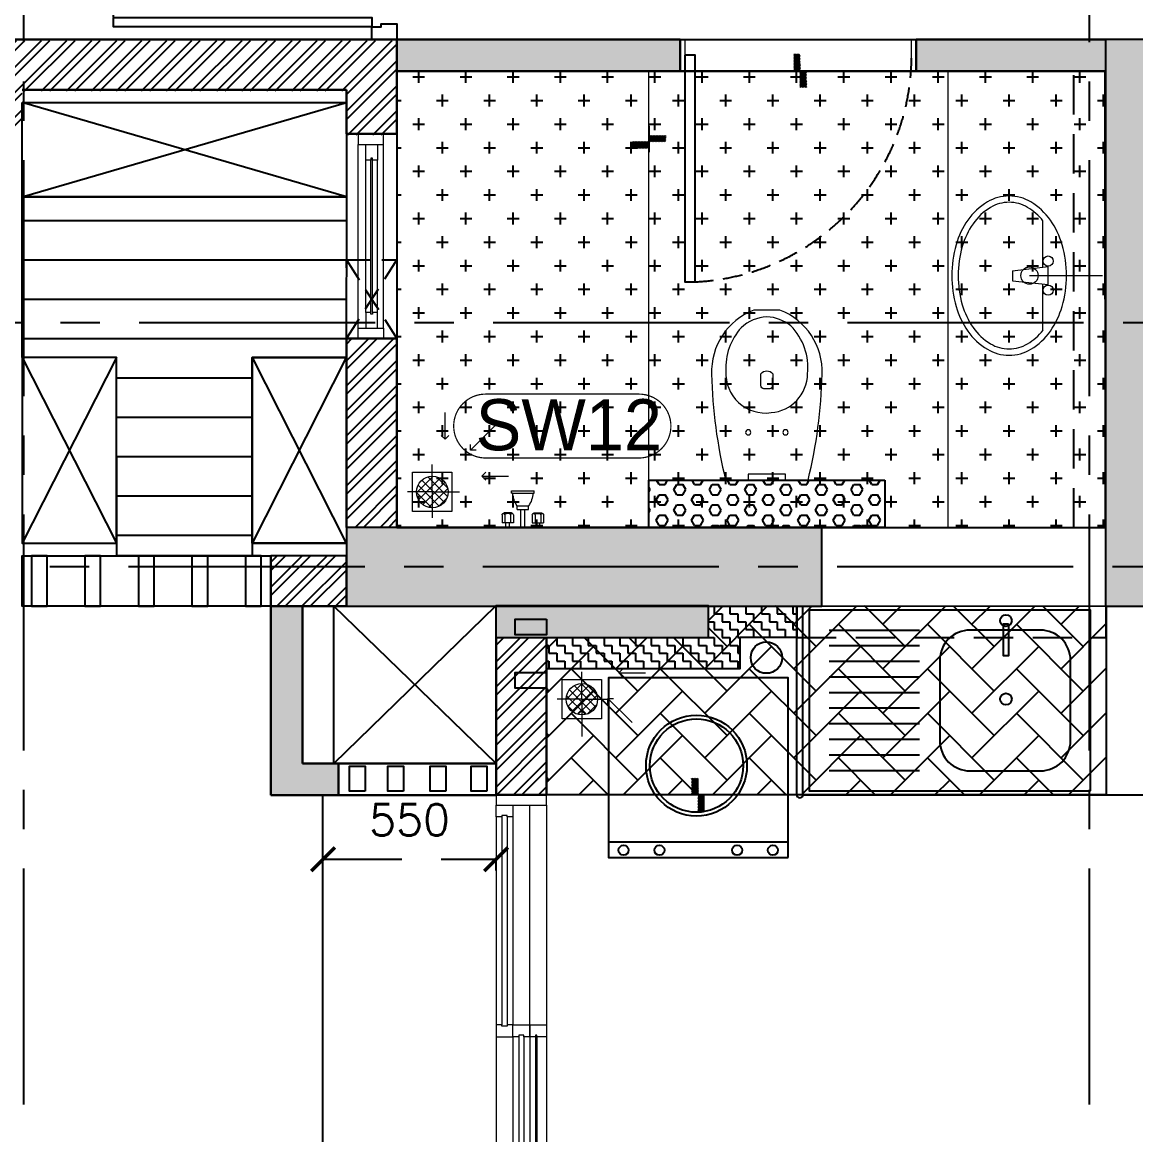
# Model space of a CAD drawing. Header units: millimetres. Extents: x 1181448 to 1317632, y -5734806 to -5633961.
# Drawn here: x 1199252 to 1202789, y -5709780 to -5706245 of the extents above; entities that cross this region are included whole.
import ezdxf

# ---------------------------------------------------------------- set-up
doc = ezdxf.new("R2010")
doc.units = ezdxf.units.MM
doc.header["$LTSCALE"] = 1000
doc.header["$MEASUREMENT"] = 0
for name, pattern in [('2BHK-A - BACK$0$AUDIT_D_120904163729-0', [0]), ('2BHK-A - BACK$1$( Hidden )', [0.375, 0.25, -0.125]), ('2BHK-A - BACK$1$HIDDEN', [0.375, 0.25, -0.125]), ('AUDIT_D_120904163729-0', [0]), ('T8 - TYPICAL FLOOR CORE$1$HIDDEN', [0.375, 0.25, -0.125]), ('T8_REFUGE COLUMNS$0$CENTER2', [1.125, 0.75, -0.125, 0.125, -0.125])]:
    doc.linetypes.add(name, pattern=pattern)
doc.layers.get('0').update_dxf_attribs({"linetype": 'AUDIT_D_120904163729-0'})
for name, color, linetype in [('2BHK-A - BACK$0$A-DOOR-FULL', 2, 'Continuous'), ('2BHK-A - BACK$0$A-HATCH -160', 251, '2BHK-A - BACK$0$AUDIT_D_120904163729-0'), ('2BHK-A - BACK$0$a-KIT FIX', 251, 'Continuous'), ('2BHK-A - BACK$0$A-SERVICES CUTOUT', 8, 'Continuous'), ('2BHK-A - BACK$0$a-tile drop', 3, 'Continuous'), ('2BHK-A - BACK$0$APT PLANS-typ$0$TILEDROP', 3, 'Continuous'), ('2BHK-A - BACK$1$$0$A-Elev Feature-Chajja', 13, 'Continuous'), ('2BHK-A - BACK$1$$0$CUT-OUT', 49, 'Continuous'), ('2BHK-A - BACK$1$A-DECK SUNK 125', 8, 'Continuous'), ('2BHK-A - BACK$1$A-TOI SUNK 50MM', 8, 'Continuous'), ('2BHK-A - BACK$1$CUT-OUT', 49, 'Continuous'), ('2BHK-A - BACK$1$LEDGE WALL', 5, 'Continuous'), ('A_dim', 1, 'Continuous'), ('T8 - TYPICAL FLOOR CORE$0$A-DIMENSIONS', 2, 'T8 - TYPICAL FLOOR CORE$1$HIDDEN'), ('T8 - TYPICAL FLOOR CORE$1$A-SLAB SUNK-AC LEDGES', 251, 'T8 - TYPICAL FLOOR CORE$1$HIDDEN'), ('T8(T9 IS SIMILAR) - REFUGE FLOOR$1$$1$$0$A-Elev Feature-Chajja', 13, 'Continuous'), ('T8(T9 IS SIMILAR) - REFUGE FLOOR$1$A_rail', 253, 'Continuous'), ('T8_REFUGE COLUMNS$0$A-CENTERLINE', 193, 'T8_REFUGE COLUMNS$0$CENTER2'), ('T8_REFUGE COLUMNS$0$A-SHEAR WALL THICKENING', 3, 'Continuous'), ('T8_REFUGE COLUMNS$1$A-RCC COLS', 3, 'Continuous')]:
    doc.layers.add(name, color=color, linetype=linetype)
for name, color, linetype, lineweight in [('2BHK-A - BACK$1$$0$a-TOI-fixtures', 251, 'Continuous', 0), ('2BHK-A - BACK$1$$0$A-WALL- 160', 6, 'Continuous', 30), ('2BHK-A - BACK$1$a-TOI-fixtures', 251, 'Continuous', 0), ('2BHK-A - BACK$1$A-WALL- 160', 6, 'Continuous', 30), ('2BHK-A - BACK$1$Ventilator', 5, 'Continuous', 0), ('2BHK-A - BACK$1$Window', 4, 'Continuous', 20), ('T8(T9 IS SIMILAR) - REFUGE FLOOR$0$D&W', 8, 'Continuous', 25), ('T8_REFUGE COLUMNS$0$A-COLUMN NO size reduce', 81, 'Continuous', 25)]:
    doc.layers.add(name, color=color, linetype=linetype, lineweight=lineweight)
doc.layers.add('T8_REFUGE COLUMNS$0$COL-HATCH', color=7, linetype='Continuous', lineweight=25, true_color=0xa3a3a3)
doc.styles.add('2BHK-A - BACK$1$Romans 1', font='romans.shx', dxfattribs={"height": 100})
doc.styles.add('T8 - TYPICAL FLOOR CORE$0$Romans 1', font='romans.shx', dxfattribs={"height": 100})
doc.styles.add('T8_REFUGE COLUMNS$0$STANDARD', font='GOTHIC.TTF')
doc.dimstyles.new('2BHK-A - BACK$1$ALPINE S', dxfattribs={"dimscale": 0, "dimtxt": 100, "dimasz": 75, "dimexe": 0, "dimexo": 0, "dimgap": 75, "dimtad": 1, "dimdec": 0, "dimzin": 0, "dimdsep": 46, "dimtxsty": '2BHK-A - BACK$1$Romans 1', "dimblk": '2BHK-A - BACK$1$_ArchTick', "dimcen": 0.09, "dimclrd": 256, "dimclre": 256, "dimclrt": 7, "dimadec": 0, "dimazin": 0, "dimtfac": 1, "dimtdec": 0, "dimtofl": 0, "dimtmove": 1, "dimatfit": 0, "dimldrblk": '2BHK-A - BACK$1$_Open90', "dimfxl": 1, "dimtolj": 1, "dimtzin": 0, "dimarcsym": 0})
doc.dimstyles.new('T8 - TYPICAL FLOOR CORE$0$ALPINE S', dxfattribs={"dimscale": 0, "dimtxt": 100, "dimasz": 75, "dimexe": 0, "dimexo": 0, "dimgap": 75, "dimtad": 1, "dimdec": 0, "dimzin": 0, "dimdsep": 46, "dimtxsty": 'T8 - TYPICAL FLOOR CORE$0$Romans 1', "dimblk": 'T8 - TYPICAL FLOOR CORE$0$_ArchTick', "dimcen": 0.09, "dimclrd": 256, "dimclre": 256, "dimclrt": 7, "dimadec": 0, "dimazin": 0, "dimtfac": 1, "dimtdec": 0, "dimtofl": 0, "dimtmove": 1, "dimatfit": 0, "dimldrblk": 'T8 - TYPICAL FLOOR CORE$0$_Open90', "dimfxl": 1, "dimtolj": 1, "dimtzin": 0, "dimarcsym": 0})
pattern_1 = [(45, (-789896.981, 5385770.066), (-14.142135624, 14.142135624), []), (135, (-789896.981, 5385770.066), (-14.142135624, -14.142135624), [])]

# ---------------------------------------------------------------- blocks, each defined once
blk = doc.blocks.new('T8 - TYPICAL FLOOR CORE$0$_ArchTick')
at = {"color": 0, "linetype": 'ByBlock', "const_width": 0.15}
blk.add_lwpolyline([(-0.5, -0.5), (0.5, 0.5)], dxfattribs=at)
blk = doc.blocks.new('*D196')
at = {"layer": 'T8 - TYPICAL FLOOR CORE$0$A-DIMENSIONS', "linetype": 'T8 - TYPICAL FLOOR CORE$1$HIDDEN', "lineweight": -2, "transparency": 16777216}
for p, q in [((1200207.4, -5708940.3), (1200207.4, -5708904.3)), ((1200757.1, -5708940.3), (1200757.1, -5708904.3))]:
    blk.add_line(p, q, dxfattribs=at)
at = {"layer": 'T8 - TYPICAL FLOOR CORE$0$A-DIMENSIONS', "lineweight": -2, "transparency": 16777216}
blk.add_line((1200207.4, -5708904.3), (1200757.1, -5708904.3), dxfattribs=at)
at = {"layer": 'T8 - TYPICAL FLOOR CORE$0$A-DIMENSIONS', "linetype": 'ByBlock', "lineweight": -2, "transparency": 16777216, "xscale": 75, "yscale": 75, "zscale": 75, "rotation": 180}
blk.add_blockref('T8 - TYPICAL FLOOR CORE$0$_ArchTick', (1200207.4, -5708904.3), dxfattribs=at)
at = {"layer": 'T8 - TYPICAL FLOOR CORE$0$A-DIMENSIONS', "linetype": 'ByBlock', "lineweight": -2, "transparency": 16777216, "xscale": 75, "yscale": 75, "zscale": 75}
blk.add_blockref('T8 - TYPICAL FLOOR CORE$0$_ArchTick', (1200757.1, -5708904.3), dxfattribs=at)
at = {"layer": 'T8 - TYPICAL FLOOR CORE$0$A-DIMENSIONS', "color": 7, "linetype": 'ByBlock', "transparency": 16777216, "insert": (1200482.3, -5708779.3), "char_height": 100, "attachment_point": 5, "style": 'T8 - TYPICAL FLOOR CORE$0$Romans 1'}
blk.add_mtext('\\A1;550', dxfattribs=at)
blk = doc.blocks.new('T8 - TYPICAL FLOOR CORE$0$_Open90')
at = {"color": 0, "linetype": 'ByBlock', "lineweight": -2}
for p, q in [((-0.5, 0.5), (0, 0)), ((0, 0), (-1, 0)), ((0, 0), (-0.5, -0.5))]:
    blk.add_line(p, q, dxfattribs=at)
blk = doc.blocks.new('T8_REFUGE COLUMNS$0$A$C277F3394')
at = {"layer": 'T8_REFUGE COLUMNS$0$A-SHEAR WALL THICKENING', "linetype": 'ByBlock', "true_color": 0xa3a3a3}
h = blk.add_hatch(color=253, dxfattribs=at)
h.dxf.hatch_style = 1
h.paths.add_polyline_path([(-4335.5, 11025.2), (-3660.5, 11025.2), (-3660.5, 11125.2), (-4335.5, 11125.2)])
at = {"layer": 'T8_REFUGE COLUMNS$0$A-SHEAR WALL THICKENING', "linetype": 'ByBlock'}
blk.add_lwpolyline([(-4335.5, 11025.2), (-3660.5, 11025.2), (-3660.5, 11125.2), (-4335.5, 11125.2)], close=True, dxfattribs=at)
blk = doc.blocks.new('T8_REFUGE COLUMNS$0$A$C46A13422')
at = {"layer": 'T8_REFUGE COLUMNS$0$A-SHEAR WALL THICKENING', "linetype": 'ByBlock'}
blk.add_blockref('T8_REFUGE COLUMNS$0$A$C277F3394', (-5609.8, -7500), dxfattribs=at)
blk = doc.blocks.new('T8_REFUGE COLUMNS')
at = {"layer": 'T8_REFUGE COLUMNS$0$COL-HATCH', "linetype": 'ByBlock'}
h = blk.add_hatch(color=256, dxfattribs=at)
h.dxf.hatch_style = 1
h.paths.add_polyline_path([(1202942.1, -5706299.9), (1202692.1, -5706299.9), (1202692.1, -5708099.9), (1202942.1, -5708099.9)])
h = blk.add_hatch(color=256, dxfattribs=at)
h.dxf.hatch_style = 1
h.paths.add_polyline_path([(1200282, -5708099.9), (1201792, -5708099.9), (1201792, -5707849.9), (1200282, -5707849.9)])
at = {"layer": 'T8_REFUGE COLUMNS$0$A-CENTERLINE'}
for p, q in [((1199257.1, -5728808.5), (1199257.1, -5698299.6)), ((1202642.1, -5728808.5), (1202642.1, -5698573.6)), ((1217248.2, -5707199.9), (1182156.9, -5707199.9)), ((1217215, -5707974.9), (1182156.9, -5707974.9))]:
    blk.add_line(p, q, dxfattribs=at)
at = {"layer": 'T8_REFUGE COLUMNS$0$A-COLUMN NO size reduce', "linetype": 'ByBlock', "const_width": 3.9}
blk.add_lwpolyline([(1200724, -5707629.5, -1), (1200724, -5707426.4), (1201210.8, -5707426.4, -1), (1201210.8, -5707629.5)], format="xyb", close=True, dxfattribs=at)
at = {"layer": 'T8_REFUGE COLUMNS$1$A-RCC COLS', "linetype": 'ByBlock'}
for points in [[(1202942.1, -5706299.9), (1202692.1, -5706299.9), (1202692.1, -5708099.9), (1202942.1, -5708099.9)], [(1200282, -5708099.9), (1201792, -5708099.9), (1201792, -5707849.9), (1200282, -5707849.9)]]:
    blk.add_lwpolyline(points, close=True, dxfattribs=at)
blk.add_blockref('T8_REFUGE COLUMNS$0$A$C46A13422', (1210702.1, -5711724.9), dxfattribs=at)
at = {"layer": 'T8_REFUGE COLUMNS$0$A-COLUMN NO size reduce', "linetype": 'ByBlock', "insert": (1200692.3, -5707442.6), "char_height": 162.5, "attachment_point": 1, "style": 'T8_REFUGE COLUMNS$0$STANDARD'}
blk.add_mtext_dynamic_manual_height_columns('SW12', width=444.685, gutter_width=500, heights=[0], dxfattribs=at)
blk = doc.blocks.new('2BHK-A - BACK$1$1500')
at = {"layer": '2BHK-A - BACK$1$Window', "color": 1, "lineweight": 13}
for p, q in [((1149540.7, -5694418.8), (1148842.5, -5694418.8)), ((1150239, -5694418.8), (1149578.2, -5694418.8)), ((1148842.5, -5694472.2), (1148842.5, -5694472.2)), ((1149540.7, -5694472.2), (1148880, -5694472.2)), ((1150239, -5694472.2), (1149578.2, -5694472.2)), ((1148842.5, -5694525.5), (1148880, -5694525.5)), ((1149540.7, -5694525.5), (1148880, -5694525.5)), ((1149578.2, -5694525.5), (1150276.5, -5694525.5)), ((1150276.5, -5694578.8), (1148842.5, -5694578.8)), ((1149540.7, -5694578.8), (1148880, -5694578.8))]:
    blk.add_line(p, q, dxfattribs=at)
at = {"layer": '2BHK-A - BACK$1$Window', "color": 5, "lineweight": 13}
for p, q in [((1150239, -5694437.4), (1149578.2, -5694437.4)), ((1150239, -5694453.6), (1149578.2, -5694453.6)), ((1149540.7, -5694490.7), (1148880, -5694490.7)), ((1149540.7, -5694506.9), (1148880, -5694506.9)), ((1149540.7, -5694544.1), (1148880, -5694544.1)), ((1149540.7, -5694548.6), (1148880, -5694548.6))]:
    blk.add_line(p, q, dxfattribs=at)
at = {"layer": '2BHK-A - BACK$1$Window', "color": 4, "lineweight": 13}
for points in [[(1148842.5, -5694578.8), (1148809.5, -5694578.8), (1148809.5, -5694418.8), (1148842.5, -5694418.8)], [(1149578.2, -5694437.4), (1149578.2, -5694418.8), (1149540.7, -5694418.8), (1149540.7, -5694472.2), (1149578.2, -5694472.2), (1149578.2, -5694453.6), (1149573.7, -5694453.6), (1149573.7, -5694437.4)], [(1150239, -5694437.4), (1150239, -5694418.8), (1150276.5, -5694418.8), (1150276.5, -5694472.2), (1150239, -5694472.2), (1150239, -5694453.6), (1150243.5, -5694453.6), (1150243.5, -5694437.4)], [(1150309.5, -5694418.8), (1150276.5, -5694418.8), (1150276.5, -5694578.8), (1150309.5, -5694578.8)], [(1148880, -5694490.7), (1148880, -5694472.2), (1148842.5, -5694472.2), (1148842.5, -5694525.5), (1148880, -5694525.5), (1148880, -5694506.9), (1148875.5, -5694506.9), (1148875.5, -5694490.7)], [(1149540.7, -5694490.7), (1149540.7, -5694472.2), (1149578.2, -5694472.2), (1149578.2, -5694525.5), (1149540.7, -5694525.5), (1149540.7, -5694506.9), (1149545.2, -5694506.9), (1149545.2, -5694490.7)], [(1148880, -5694544.1), (1148880, -5694525.5), (1148842.5, -5694525.5), (1148842.5, -5694578.8), (1148880, -5694578.8), (1148880, -5694548.6), (1148875.5, -5694548.6), (1148875.5, -5694544.1)], [(1149540.7, -5694544.1), (1149540.7, -5694525.5), (1149578.2, -5694525.5), (1149578.2, -5694578.8), (1149540.7, -5694578.8), (1149540.7, -5694548.6), (1149545.2, -5694548.6), (1149545.2, -5694544.1)]]:
    blk.add_lwpolyline(points, close=True, dxfattribs=at)
blk = doc.blocks.new('2BHK-A - BACK$0$SINK1-flat-1')
at = {"color": 0, "linetype": 'ByBlock'}
for p, q in [((-275, -50), (-50, -50)), ((-275, -88.9), (-50, -88.9)), ((-275, -127.8), (-50, -127.8)), ((-275, -166.7), (-50, -166.7)), ((-275, -205.6), (-50, -205.6)), ((-275, -244.4), (-50, -244.4)), ((-275, -283.3), (-50, -283.3)), ((-275, -322.2), (-50, -322.2)), ((-275, -361.1), (-50, -361.1)), ((-50, -400), (-275, -400))]:
    blk.add_line(p, q, dxfattribs=at)
for points in [[(-700, 0), (-700, -450), (0, -450), (0, 0)], [(-495.9, -415.6), (-495.9, -336.1), (-483.1, -336.1), (-483.1, -415.6)]]:
    blk.add_lwpolyline(points, close=True, dxfattribs=at)
blk.add_lwpolyline([(-400, -50), (-575, -50, 0.414214), (-650, -125), (-650, -325, 0.414214), (-575, -400), (-400, -400, 0.414214), (-325, -325), (-325, -125, 0.414214)], format="xyb", close=True, dxfattribs=at)
for centre in [(-489.5, -228.6), (-489.5, -423.6)]:
    blk.add_circle(centre, 14.4, dxfattribs=at)
blk = doc.blocks.new('2BHK-A - BACK$0$WM-flat-1')
at = {"layer": '2BHK-A - BACK$0$a-KIT FIX'}
blk.add_line((-110.3, -114.8), (-680.7, -114.8), dxfattribs=at)
blk.add_lwpolyline([(-680.7, -64.8), (-680.7, -635.2), (-110.3, -635.2), (-110.3, -64.8)], close=True, dxfattribs=at)
for centre, radius in [((-632.6, -87.9), 15.9), ((-519, -87.9), 15.9), ((-272.1, -87.9), 15.9), ((-158.4, -87.9), 15.9), ((-389.9, -356.8), 160.3), ((-389.9, -356.8), 148.3)]:
    blk.add_circle(centre, radius, dxfattribs=at)
blk = doc.blocks.new('*U636')
for points in [[(0, 0), (0, 820), (-30, 820), (-30, 0)], [(-860, 0), (-820, 0), (-820, -30), (-810, -30), (-810, -80), (-860, -80)], [(40, 0), (0, 0), (0, -30), (-10, -30), (-10, -80), (40, -80)]]:
    blk.add_lwpolyline(points, close=True)
at = {"color": 0, "linetype": 'ByBlock', "ltscale": 0.25}
blk.add_arc((1.2, -0.5), 821.2, 92.373, 179.9653, dxfattribs=at)
blk = doc.blocks.new('2BHK-A - BACK$0$TILE DROP -x')
at = {"layer": '2BHK-A - BACK$0$APT PLANS-typ$0$TILEDROP'}
h = blk.add_hatch(dxfattribs=at)
h.set_pattern_fill('ACET-2D-ANSI31', color=8, scale=27, angle=90, style=0)
h.set_pattern_definition([(135, (583590.9237, -2384968.1492), (-2.3864853865, -2.3864853865), [])])
h.paths.add_polyline_path([(-58303, -19205.9), (-58303, -19151.2), (-58284.2, -19151.2), (-58284.2, -19205.9)])
edge = h.paths.add_edge_path()
edge.add_line((-58303, -19258.5), (-58323.9, -19258.5))
edge.add_line((-58303, -19205.9), (-58303, -19258.5))
edge.add_line((-58323.7, -19205.9), (-58303, -19205.9))
edge.add_line((-58323.7, -19258.5), (-58323.7, -19205.9))
at = {"layer": '2BHK-A - BACK$0$APT PLANS-typ$0$TILEDROP', "color": 1}
blk.add_line((-58252, -19205.9), (-58336, -19205.9), dxfattribs=at)
at = {"layer": '2BHK-A - BACK$0$APT PLANS-typ$0$TILEDROP', "color": 20, "const_width": 3}
for points in [[(-58284.2, -19205.9), (-58284.2, -19151.2)], [(-58303, -19258.5), (-58303, -19205.9)], [(-58303, -19205.9), (-58284.2, -19205.9)]]:
    blk.add_lwpolyline(points, dxfattribs=at)
blk = doc.blocks.new('2BHK-A - BACK$1$V1')
at = {"layer": '2BHK-A - BACK$1$Ventilator'}
for p, q in [((1139453.9, -5700057.1), (1140103.9, -5700057.1)), ((1139453.9, -5700217.1), (1140103.9, -5700217.1))]:
    blk.add_line(p, q, dxfattribs=at)
at = {"layer": '2BHK-A - BACK$1$Ventilator', "color": 8}
for p, q in [((1139486.9, -5700094.6), (1140070.9, -5700094.6)), ((1139536.9, -5700118.3), (1140020.9, -5700118.3)), ((1139536.9, -5700155.8), (1140020.9, -5700155.8)), ((1139486.9, -5700174.6), (1140070.9, -5700174.6))]:
    blk.add_line(p, q, dxfattribs=at)
at = {"layer": '2BHK-A - BACK$1$Ventilator', "color": 5}
for p, q in [((1139536.9, -5700134.1), (1140020.9, -5700134.1)), ((1139536.9, -5700140.1), (1140020.9, -5700140.1))]:
    blk.add_line(p, q, dxfattribs=at)
at = {"layer": '2BHK-A - BACK$1$Ventilator', "color": 4}
for points in [[(1139453.9, -5700094.6), (1139486.9, -5700094.6), (1139486.9, -5700174.6), (1139453.9, -5700174.6)], [(1139536.9, -5700134.1), (1139536.9, -5700118.3), (1139486.9, -5700118.3), (1139486.9, -5700155.8), (1139536.9, -5700155.8), (1139536.9, -5700140.1), (1139530.9, -5700140.1), (1139530.9, -5700134.1)], [(1140020.9, -5700134.1), (1140020.9, -5700118.3), (1140070.9, -5700118.3), (1140070.9, -5700155.8), (1140020.9, -5700155.8), (1140020.9, -5700140.1), (1140026.9, -5700140.1), (1140026.9, -5700134.1)], [(1140103.9, -5700094.6), (1140070.9, -5700094.6), (1140070.9, -5700174.6), (1140103.9, -5700174.6)]]:
    blk.add_lwpolyline(points, close=True, dxfattribs=at)
blk = doc.blocks.new('2BHK-A - BACK$1$$0$Type-A-First Floor Plan-bottom-up$0$FLOOR TRAP-flat-6')
h = blk.add_hatch()
h.set_pattern_fill('ACET-2D-_USER', color=0, scale=20, angle=45, style=0, double=1, pattern_type=0)
h.set_pattern_definition(pattern_1)
edge = h.paths.add_edge_path()
edge.add_arc((150, 150), 50, 0, 360)
at = {"color": 0}
for q in [(150, 228.6), (67.6, 150), (237.4, 150), (150, 63.6)]:
    blk.add_line((150, 150), q, dxfattribs=at)
blk.add_lwpolyline([(87.5, 212.5), (212.5, 212.5), (212.5, 87.5), (87.5, 87.5)], close=True, dxfattribs=at)
blk.add_circle((150, 150), 50, dxfattribs=at)
blk = doc.blocks.new('2BHK-A - BACK$0$WB1')
at = {"color": 0, "linetype": 'ByBlock', "ltscale": 1000}
for p, q in [((190074.4, -1779394.5), (190063, -1779507.9)), ((190106.8, -1779394.5), (190119.9, -1779507.9)), ((189917.5, -1779491.7), (190064.6, -1779491.7)), ((190061.5, -1779507.9), (190121.4, -1779507.9)), ((190118, -1779491.7), (190265.4, -1779491.7))]:
    blk.add_line(p, q, dxfattribs=at)
at = {"color": 0, "linetype": 'ByBlock'}
blk.add_line((190106.8, -1779394.5), (190074.4, -1779394.5), dxfattribs=at)
for centre, major_axis, start_param, end_param in [((190091.4, -1779555.7), (-92.6, 341.5), 6.018375, 6.298924), ((190091.4, -1779555.7), (-92.6, 341.5), 5.737826, 6.018375), ((190067.1, -1779471.3), (-69.6, 256.7), 0.015739, 0.342992), ((190067.1, -1779471.3), (-64.3, 237.2), 0.015739, 0.342992), ((190091.4, -1779555.7), (-87.3, 322), 6.018375, 6.298924), ((190091.4, -1779555.7), (-87.3, 322), 5.737826, 6.018375), ((190115.8, -1779471.3), (-64.3, 237.2), 5.410573, 5.737826), ((190115.8, -1779471.3), (-69.6, 256.7), 5.410573, 5.737826), ((190030, -1779417.8), (-52.6, 193.9), 0.342992, 0.768932), ((190030, -1779417.8), (-47.3, 174.4), 0.342992, 0.768932), ((190152.9, -1779417.8), (-47.3, 174.4), 4.984633, 5.410573), ((190152.9, -1779417.8), (-52.6, 193.9), 4.984633, 5.410573), ((189973.2, -1779384.1), (-35.3, 130.2), 0.768932, 1.305986), ((189973.2, -1779384.1), (-30, 110.7), 0.768932, 1.305986), ((190209.6, -1779384.1), (-30, 110.7), 4.447579, 4.984633), ((190209.6, -1779384.1), (-35.3, 130.2), 4.447579, 4.984633), ((189973.2, -1779384.1), (-35.3, 130.2), 1.305986, 1.84304), ((189973.2, -1779384.1), (-30, 110.7), 1.305986, 1.84304), ((190209.6, -1779384.1), (-30, 110.7), 3.910525, 4.447579), ((190209.6, -1779384.1), (-35.3, 130.2), 3.910525, 4.447579), ((190030, -1779350.3), (-47.3, 174.4), 1.84304, 2.20494), ((190152.9, -1779350.3), (-47.3, 174.4), 3.548625, 3.910525), ((190030, -1779350.3), (-52.6, 193.9), 1.84304, 2.268981), ((190152.9, -1779350.3), (-52.6, 193.9), 3.484585, 3.910525), ((190067.1, -1779296.9), (-69.6, 256.7), 2.268981, 2.596234), ((190045.3, -1779507.9), (-4.2, 15.6), 6.018375, 12.30156), ((190137.6, -1779507.9), (-4.2, 15.6), 6.018375, 12.30156), ((190115.8, -1779296.9), (-69.6, 256.7), 3.157331, 3.484585), ((190091.4, -1779212.5), (-92.6, 341.5), 2.596234, 2.876783), ((190091.4, -1779212.5), (-92.6, 341.5), 2.876783, 3.157331)]:
    blk.add_ellipse(centre, major_axis=major_axis, ratio=1, start_param=start_param, end_param=end_param, dxfattribs=at)
blk = doc.blocks.new('2BHK-A - BACK$0$Type-A-First Floor Plan-bottom-up$0$FLOOR TRAP-flat-6')
at = {"layer": '2BHK-A - BACK$1$a-TOI-fixtures'}
h = blk.add_hatch(dxfattribs=at)
h.set_pattern_fill('ACET-2D-_USER', color=256, scale=20, angle=45, style=0, double=1, pattern_type=0)
h.set_pattern_definition(pattern_1)
edge = h.paths.add_edge_path()
edge.add_arc((150, 150), 50, 0, 360)
for q in [(150, 228.6), (67.6, 150), (237.4, 150), (150, 63.6)]:
    blk.add_line((150, 150), q, dxfattribs=at)
blk.add_lwpolyline([(87.5, 212.5), (212.5, 212.5), (212.5, 87.5), (87.5, 87.5)], close=True, dxfattribs=at)
blk.add_circle((150, 150), 50, dxfattribs=at)
blk = doc.blocks.new('2BHK-A - BACK$1$_ArchTick')
at = {"color": 0, "linetype": 'ByBlock', "const_width": 0.15}
blk.add_lwpolyline([(-0.5, -0.5), (0.5, 0.5)], dxfattribs=at)
blk = doc.blocks.new('2BHK-A - BACK$1$_Open90')
at = {"color": 0, "linetype": 'ByBlock', "lineweight": -2}
for p, q in [((0, 0), (-1, 0)), ((-0.5, 0.5), (0, 0)), ((0, 0), (-0.5, -0.5))]:
    blk.add_line(p, q, dxfattribs=at)
blk = doc.blocks.new('2BHK-A - BACK$0$SH-flat-2')
at = {"color": 0}
for p, q in [((0.1, 54), (14.6, 54)), ((0.1, 42), (14.6, 42)), ((39.7, 38.7), (14.5, 38.7)), ((14.6, 30), (14.7, 66)), ((39.8, 57.2), (14.6, 57.2)), ((39.9, 65.9), (14.7, 66)), ((44.6, 43), (44.6, 52.2)), ((45.9, 36.2), (45.9, 59)), ((108.5, 35.8), (116.3, 35.8)), ((108.5, 32.4), (108.5, 35.8)), ((116.2, -36.2), (116.3, 35.8)), ((0, -6), (0, 6)), ((0, 6), (56.3, 5.9)), ((39.8, 29.9), (14.6, 30)), ((43.4, 31.6), (44.7, 33.1)), ((56.2, -18.1), (56.3, 17.9)), ((56.3, 17.9), (68.3, 17.9)), ((68.2, -18.1), (68.3, 17.9)), ((108.4, -32.8), (108.5, 32.4)), ((0, -6), (56.3, -6.1)), ((14.5, -30), (14.4, -66)), ((39.7, -30.1), (14.5, -30)), ((43.3, -31.7), (44.6, -33.3)), ((56.2, -18.1), (68.2, -18.1)), ((108.4, -32.8), (108.4, -36.2)), ((-0.1, -42), (14.4, -42)), ((-0.1, -54), (14.4, -54)), ((39.5, -57.3), (14.3, -57.3)), ((39.6, -38.8), (14.4, -38.8)), ((39.6, -66.1), (14.4, -66)), ((44.4, -43.2), (44.4, -52.4)), ((45.7, -36.4), (45.7, -59.2)), ((108.4, -36.2), (116.2, -36.2))]:
    blk.add_line(p, q, dxfattribs=at)
for centre, radius, start, end in [((39.8, 43.5), 4.8, 269.8776, 359.8776), ((39.7, 33.9), 4.8, 359.8776, 89.8776), ((39.8, 62), 4.8, 269.8776, 359.8776), ((39.8, 52.2), 4.8, 359.8776, 89.8776), ((39.9, 61.1), 4.8, 359.8776, 89.8776), ((41.1, 59), 4.8, 359.8776, 46.4449), ((41.1, 36.2), 4.8, 319.2258, 359.8776), ((39.8, 34.7), 4.8, 269.8776, 359.8776), ((114.8, -47.9), 80.5, 94.4595, 125.2375), ((39.6, -34), 4.8, 269.8776, 359.8776), ((39.7, -34.9), 4.8, 359.8776, 89.8776), ((40.9, -36.4), 4.8, 359.8776, 40.5294), ((115, 47.4), 80.5, 234.5177, 265.2957), ((39.5, -52.4), 4.8, 269.8776, 359.8776), ((39.5, -62.1), 4.8, 359.8776, 89.8776), ((39.6, -43.6), 4.8, 359.8776, 89.8776), ((39.6, -61.3), 4.8, 269.8776, 359.8776), ((40.9, -59.2), 4.8, 313.3103, 359.8776)]:
    blk.add_arc(centre, radius, start, end, dxfattribs=at)
blk = doc.blocks.new('2BHK-A - BACK$0$EWC 1-flat-3')
at = {"color": 0, "linetype": 'ByBlock', "ltscale": 1.5}
blk.add_line((130.9, 0), (-130.9, 0), dxfattribs=at)
for points in [[(-130.9, 0, -0.055103), (-175.3, 336.2, -0.321827), (-41.6, 540), (41.6, 540, -0.321827), (175.3, 336.2, -0.055103), (130.9, 0, -27.681239)], [(-13.2, 214.3, -0.391448), (-129.3, 337.7, -0.224585), (-76.1, 489.9, -0.160675), (0, 518.7, -0.183016), (81.6, 484.1, -0.201424), (130, 346.4, -0.474507), (-13.2, 214.3, -2.927417)], [(-9.5, 290.2), (9.5, 290.2, 0.414214), (18.9, 299.7), (18.9, 337.6, 0.5), (-18.9, 337.6), (-18.9, 299.7, 0.414214), (-9.5, 290.2, 0.530498)]]:
    blk.add_lwpolyline(points, format="xyb", dxfattribs=at)
at = {"color": 0, "linetype": 'ByBlock'}
blk.add_lwpolyline([(-59.2, 0), (-59.2, 18.9), (59.2, 18.9), (59.2, 0)], close=True, dxfattribs=at)
at = {"color": 0, "linetype": 'ByBlock', "ltscale": 1.5}
for centre in [(-59.2, 151.6), (59.2, 151.6)]:
    blk.add_circle(centre, 8.31, dxfattribs=at)
blk = doc.blocks.new('T8 - TYPICAL FLOOR CORE')
at = {"layer": 'T8 - TYPICAL FLOOR CORE$1$A-SLAB SUNK-AC LEDGES', "linetype": 'ByBlock'}
blk.add_line((1200207.4, -5710549.9), (1200207.4, -5708700.5), dxfattribs=at)
at = {"layer": 'T8 - TYPICAL FLOOR CORE$0$A-DIMENSIONS', "linetype": 'ByBlock'}
dim = blk.add_linear_dim(base=(1200757.1, -5708904.3), p1=(1200207.4, -5708940.3), p2=(1200757.1, -5708940.3), dimstyle='T8 - TYPICAL FLOOR CORE$0$ALPINE S', override={"dimscale": 1, "dimfxl": 5, "dimarcsym": 1}, dxfattribs=at)
dim.commit()
dim.dimension.update_dxf_attribs({"geometry": '*D196', "text_midpoint": (1200482.3, -5708779.3)})
blk = doc.blocks.new('2BHK-A - BACK$1$A$C1DA736AB')
at = {"color": 0, "linetype": 'ByBlock'}
for points in [[(117, 0.4, 0), (202.3, 0.4, 0)], [(81.7, -82.8, 0), (158.2, -159.9, 0)], [(0.4, -117, 0), (0.4, -202.3, 0)]]:
    blk.add_leader(points, dimstyle='2BHK-A - BACK$1$ALPINE S', override={"dimscale": 1, "dimasz": 25, "dimtad": 0, "dimfxl": 5, "dimtfill": 1, "dimarcsym": 1}, dxfattribs=at)
blk = doc.blocks.new('2BHK-A - BACK')
at = {"layer": '2BHK-A - BACK$0$A-HATCH -160', "linetype": 'ByBlock'}
h = blk.add_hatch(dxfattribs=at)
h.set_pattern_fill('ZIGZAG', color=256, scale=250)
h.set_pattern_definition([(9e-15, (-0.22, 0.45), (31.25, 31.25), [31.25, -31.25]), (90, (31.03, 0.45), (-31.25, 31.25), [31.25, -31.25])])
h.paths.add_polyline_path([(1196642.1, -5706299.9), (1198342.2, -5706299.9), (1198342.2, -5706399.9), (1196642.1, -5706399.9)])
h.paths.add_polyline_path([(1199382.6, -5705299.9), (1199382.6, -5705199.9), (1201592.2, -5705199.9), (1201592.2, -5705299.9), (1200442.1, -5705299.9), (1200442.1, -5705399.9), (1200342.1, -5705399.9), (1200342.1, -5705299.9)])
h.paths.add_polyline_path([(1200442.1, -5706399.9), (1201341.8, -5706399.9), (1201341.8, -5706299.9), (1200442.1, -5706299.9)])
h.paths.add_polyline_path([(1202091.8, -5706299.9), (1202691.8, -5706299.9), (1202691.8, -5706399.9), (1202091.8, -5706399.9)])
h.paths.add_polyline_path([(1204892.1, -5708749.5), (1204992.1, -5708749.5), (1204992.1, -5707999.9), (1204892.1, -5707999.9)])
h.paths.add_polyline_path([(1204892.1, -5709649.5), (1204992.1, -5709649.5), (1204992.1, -5710549.5), (1204892.1, -5710549.5)])
h.paths.add_polyline_path([(1200142, -5708600.5), (1200257, -5708600.5), (1200257.1, -5708700.5), (1200042, -5708700.5), (1200042, -5708099.9), (1200142, -5708099.9)])
h.paths.add_polyline_path([(1202792.1, -5701189.9), (1203427.1, -5701189.9), (1203427.1, -5701089.9), (1202792.1, -5701089.9)])
h = blk.add_hatch(dxfattribs=at)
h.set_pattern_fill('ANSI32', color=256, scale=150)
h.set_pattern_definition([(45, (-0.03, -2.55), (-39.77475644, 39.77475644), []), (45, (26.484, -2.55), (-39.77475644, 39.77475644), [])])
h.paths.add_polyline_path([(1200282, -5708099.9), (1200042, -5708099.6), (1200042, -5707939.6), (1200282, -5707939.6)])
h.paths.add_polyline_path([(1199092.1, -5706602.4), (1199092.1, -5706302.4), (1200442, -5706302.4), (1200442, -5706602.4), (1200282, -5706602.4), (1200282, -5706462.4), (1199252.1, -5706462.4), (1199252.1, -5706602.4)])
h = blk.add_hatch(dxfattribs=at)
h.set_pattern_fill('ANSI32', color=256, scale=150)
h.paths.add_polyline_path([(1200282.1, -5707249.9), (1200442.1, -5707249.9), (1200442.1, -5707849.9), (1200282.1, -5707849.9)])
h = blk.add_hatch(dxfattribs=at)
h.set_pattern_fill('HEX', color=256, scale=150)
h.paths.add_polyline_path([(1201792.1, -5707850.3), (1201992.1, -5707850.3), (1201992.1, -5707699.6), (1201242.1, -5707699.6), (1201242.1, -5707849.9), (1201792.1, -5707849.9)])
h = blk.add_hatch(dxfattribs=at)
h.set_pattern_fill('ANSI32', color=256, scale=150)
h.paths.add_polyline_path([(1200917.1, -5708699.5), (1200757.1, -5708699.5), (1200757.1, -5708199.6), (1200917.1, -5708199.6)])
at = {"layer": '2BHK-A - BACK$1$A-DECK SUNK 125'}
h = blk.add_hatch(dxfattribs=at)
h.set_pattern_fill('AR-HBONE', color=256, scale=25)
h.set_pattern_definition([(45, (54492.62, 14881.46), (1e-14, 141.4213562), [300, -100]), (135, (54563.33, 14952.17), (1e-14, 141.4213562), [300, -100])])
h.paths.add_polyline_path([(1202694.7, -5708699.5), (1200917.1, -5708699.5), (1200917.1, -5708199.6), (1201431.7, -5708199.6), (1201431.7, -5708099.6), (1202694.7, -5708099.9)])
at = {"layer": '2BHK-A - BACK$1$A-TOI SUNK 50MM'}
h = blk.add_hatch(dxfattribs=at)
h.set_pattern_fill('CROSS', color=256, scale=300, style=0)
h.set_pattern_definition([(9e-15, (54492.616, 14881.46), (75, 75), [37.5, -112.5]), (90, (54511.366, 14862.71), (-75, 75), [37.5, -112.5])])
h.paths.add_polyline_path([(1196642.1, -5706399.9), (1199092.2, -5706399.9), (1199092.2, -5707849.9), (1196642.1, -5707849.9)])
h.paths.add_polyline_path([(1202691.8, -5706399.9), (1200442.1, -5706399.9), (1200442.1, -5707850.3), (1202692.3, -5707850.3)])
at = {"layer": '2BHK-A - BACK$1$CUT-OUT', "linetype": 'ByBlock'}
h = blk.add_hatch(dxfattribs=at)
h.set_pattern_fill('ANSI31', color=256, scale=1000, angle=135)
h.paths.add_polyline_path([(1199252.4, -5706799.4), (1200282.3, -5706799.4), (1200281.5, -5707310.5), (1199982.3, -5707310.5), (1199982.3, -5707940), (1199552.4, -5707940), (1199551.6, -5707310.5), (1199252.4, -5707310.5)])
at = {"layer": '2BHK-A - BACK$1$LEDGE WALL'}
h = blk.add_hatch(dxfattribs=at)
h.set_pattern_fill('ZIGZAG', color=8, scale=200, angle=270)
h.set_pattern_definition([(270, (7e-09, 0), (25, -25), [25, -25]), (9e-15, (7e-09, -25), (25, 25), [25, -25])])
h.paths.add_polyline_path([(1201711.8, -5708099.9), (1201711.8, -5708199.9), (1201531.7, -5708199.8), (1201531.7, -5708299.6), (1200917.1, -5708299.7), (1200917.1, -5708199.7), (1201431.7, -5708199.6), (1201431.7, -5708099.6)])
at = {"linetype": '2BHK-A - BACK$1$HIDDEN', "ltscale": 0.3}
for p, q in [((1200282.1, -5706999.9, 0.6), (1200442.1, -5707249.9)), ((1200282.1, -5707250), (1200442.1, -5706999.9, 0.6))]:
    blk.add_line(p, q, dxfattribs=at)
at = {"elevation": 0.6}
blk.add_lwpolyline([(1201356.8, -5706349.9), (1201356.8, -5707069.9), (1201389, -5707069.9), (1201389, -5706349.9)], close=True, dxfattribs=at)
at = {"linetype": '2BHK-A - BACK$1$HIDDEN', "ltscale": 0.3}
blk.add_lwpolyline([(1200442.1, -5706999.9), (1200442.1, -5707249.9), (1200282.1, -5707249.9), (1200282.1, -5706999.9)], close=True, dxfattribs=at)
at = {"color": 0, "linetype": '2BHK-A - BACK$1$( Hidden )', "ltscale": 0.25}
blk.add_arc((1201355.7, -5706349.4, 0.6), 721.1, 272.373, 359.9653, dxfattribs=at)
at = {"layer": '2BHK-A - BACK$0$a-KIT FIX', "color": 1}
for p, q in [((1201711.8, -5708699.5), (1201711.8, -5708099.9)), ((1201731.8, -5708699.5), (1201731.8, -5708099.9)), ((1201731.8, -5708699.5), (1204892.1, -5708699.5))]:
    blk.add_line(p, q, dxfattribs=at)
blk.add_arc((1201721.8, -5708699.5), 10, 180, 0, dxfattribs=at)
at = {"layer": '2BHK-A - BACK$0$A-SERVICES CUTOUT', "ltscale": 5}
blk.add_lwpolyline([(1202694.7, -5708699.5), (1200917.1, -5708699.5), (1200917.1, -5708199.6), (1201431.7, -5708199.6), (1201431.7, -5708099.6), (1202694.7, -5708099.9)], close=True, dxfattribs=at)
at = {"layer": '2BHK-A - BACK$1$$0$A-Elev Feature-Chajja', "color": 4, "elevation": -0.7}
for points in [[(1199281.2, -5708099.8), (1199331.2, -5708099.8), (1199331.2, -5707940), (1199281.2, -5707940)], [(1199451.2, -5708099.8), (1199501.2, -5708099.8), (1199501.2, -5707940), (1199451.2, -5707940)], [(1199621.2, -5708099.8), (1199671.2, -5708099.8), (1199671.2, -5707940), (1199621.2, -5707940)], [(1199791.2, -5708099.8), (1199841.2, -5708099.8), (1199841.2, -5707940), (1199791.2, -5707940)], [(1199961.2, -5708099.8), (1200011.2, -5708099.8), (1200011.2, -5707940), (1199961.2, -5707940)]]:
    blk.add_lwpolyline(points, close=True, dxfattribs=at)
at = {"layer": '2BHK-A - BACK$1$$0$A-Elev Feature-Chajja', "color": 4}
for points in [[(1200341.5, -5708687.9), (1200291.5, -5708687.9), (1200291.5, -5708609.1), (1200341.5, -5708609.1)], [(1200463, -5708687.9), (1200413, -5708687.9), (1200413, -5708609.1), (1200463, -5708609.1)], [(1200597.5, -5708687.9), (1200547.5, -5708687.9), (1200547.5, -5708609.1), (1200597.5, -5708609.1)], [(1200728, -5708687.9), (1200678, -5708687.9), (1200678, -5708609.1), (1200728, -5708609.1)]]:
    blk.add_lwpolyline(points, close=True, dxfattribs=at)
at = {"layer": '2BHK-A - BACK$1$$0$A-WALL- 160', "linetype": 'ByBlock'}
for p, q in [((1200042, -5708700.5), (1200042, -5708097)), ((1200142, -5708600.5), (1200142, -5708099.9))]:
    blk.add_line(p, q, dxfattribs=at)
blk.add_lwpolyline([(1200282, -5708099.9), (1200042, -5708099.9), (1200042, -5707939.9), (1200282, -5707939.6)], close=True, dxfattribs=at)
at = {"layer": '2BHK-A - BACK$1$$0$CUT-OUT'}
for p, q in [((1200242, -5708600.5), (1200756.7, -5708099.6)), ((1200757.1, -5708600.5), (1200242, -5708099.9)), ((1200242, -5708600.5), (1200242, -5708099.9))]:
    blk.add_line(p, q, dxfattribs=at)
at = {"layer": '2BHK-A - BACK$1$A-TOI SUNK 50MM'}
for p, q in [((1201341.8, -5706299.9), (1202091.8, -5706299.9)), ((1201341.8, -5706399.9), (1202091.8, -5706399.9))]:
    blk.add_line(p, q, dxfattribs=at)
blk.add_lwpolyline([(1202691.8, -5706399.9), (1200442.1, -5706399.9), (1200442.1, -5707850.3), (1202692.3, -5707850.3)], close=True, dxfattribs=at)
at = {"layer": '2BHK-A - BACK$1$a-TOI-fixtures', "color": 1}
for p, q in [((1201341.8, -5706299.9), (1202091.8, -5706299.9)), ((1201242.1, -5707799.6), (1201242.1, -5706399.9)), ((1201341.8, -5706399.9), (1202091.8, -5706399.9)), ((1202191.5, -5706399.9), (1202191.5, -5707850.3))]:
    blk.add_line(p, q, dxfattribs=at)
at = {"layer": '2BHK-A - BACK$1$a-TOI-fixtures', "extrusion": (-3.53358e-09, -2.53027e-07, 1)}
blk.add_line((1202451.2, -5707049.9), (1202682.8, -5707049.8, 0), dxfattribs=at)
at = {"layer": '2BHK-A - BACK$1$a-TOI-fixtures', "color": 1, "elevation": 0.6}
for points in [[(1201341.8, -5706399.9), (1201341.8, -5706299.9), (1201356.8, -5706299.9), (1201356.8, -5706399.9)], [(1202076.8, -5706399.9), (1202076.8, -5706299.9), (1202091.8, -5706299.9), (1202091.8, -5706399.9)]]:
    blk.add_lwpolyline(points, close=True, dxfattribs=at)
at = {"layer": '2BHK-A - BACK$1$a-TOI-fixtures', "extrusion": (-3.53358e-09, -2.53027e-07, 1)}
blk.add_circle((1202451.2, -5707049.9, 1.4), 27.5, dxfattribs=at)
at = {"layer": '2BHK-A - BACK$1$A-WALL- 160', "linetype": 'ByBlock'}
for p, q in [((1199092.2, -5706299.9), (1200442.1, -5706299.9)), ((1200282.1, -5706299.9), (1201341.8, -5706299.9)), ((1200442.1, -5706299.9), (1200442.1, -5706599.9)), ((1201341.8, -5706299.9), (1201341.8, -5706399.9)), ((1202091.8, -5706299.9), (1202691.8, -5706299.9)), ((1202091.8, -5706299.9), (1202091.8, -5706399.9)), ((1200442.1, -5706399.9), (1201341.8, -5706399.9)), ((1202091.8, -5706399.9), (1202691.8, -5706399.9)), ((1199252.2, -5706459.9), (1200282.1, -5706459.9)), ((1200282.1, -5706459.9), (1200282.1, -5706599.9)), ((1200282.1, -5706599.9), (1200442.1, -5706599.9)), ((1200282.1, -5707249.9), (1200442.1, -5707249.9)), ((1200282.1, -5707249.9), (1200282.1, -5707849.9)), ((1200442.1, -5707249.9), (1200442.1, -5707849.9)), ((1200757.1, -5708699.5), (1200757.1, -5708199.6)), ((1200917.1, -5708699.5), (1200917.1, -5708199.6)), ((1200142, -5708600.5), (1200257, -5708600.5)), ((1200257, -5708700.5), (1200257, -5708600.5)), ((1200757, -5708600.5), (1200257, -5708600.5)), ((1200042, -5708700.5), (1200257, -5708700.5)), ((1200757, -5708700.5), (1200257, -5708700.5)), ((1200757.1, -5708699.5), (1200917.1, -5708699.5))]:
    blk.add_line(p, q, dxfattribs=at)
at = {"layer": '2BHK-A - BACK$1$CUT-OUT'}
for p, q in [((1199252.4, -5706499.4), (1200282.3, -5706499.4)), ((1199982.4, -5707899.9, 1.3), (1200282, -5707899.9))]:
    blk.add_line(p, q, dxfattribs=at)
for points in [[(1199251.7, -5706799.4), (1200282.3, -5706499.4)], [(1200282.5, -5706799.4), (1199252.4, -5706499.4)]]:
    blk.add_lwpolyline(points, dxfattribs=at)
for points in [[(1199252.2, -5706499.9), (1200282.3, -5706499.9), (1200282.4, -5706799.4), (1199252.3, -5706799.4)], [(1200042, -5708099.9), (1199252.1, -5708099.9), (1199252.1, -5707940), (1200042, -5707940)]]:
    blk.add_lwpolyline(points, close=True, dxfattribs=at)
at = {"layer": '2BHK-A - BACK$1$CUT-OUT', "elevation": 0.6}
for points in [[(1199252.4, -5706799.4), (1200282.3, -5706799.4), (1200281.5, -5707310.5), (1199982.3, -5707310.5), (1199982.3, -5707940), (1199552.4, -5707940), (1199551.6, -5707310.5), (1199252.4, -5707310.5)], [(1199551.6, -5707310.5), (1199252.4, -5707310.5), (1199252.4, -5707899.9), (1199551.6, -5707899.9)], [(1199982.3, -5707310.5), (1200282.1, -5707310.5), (1200282.1, -5707899.9), (1199982.3, -5707899.9)]]:
    blk.add_lwpolyline(points, close=True, dxfattribs=at)
at = {"layer": '2BHK-A - BACK$1$CUT-OUT'}
for points, elevation in [([(1199551.6, -5707310.5), (1199252.1, -5707899.9)], 0.6), ([(1199252.4, -5707310.5), (1199551.5, -5707899.9)], 0.6), ([(1199982.3, -5707310.5), (1200281.4, -5707899.9)], 1.3), ([(1200281.5, -5707310.5), (1199982.4, -5707899.9)], 1.3)]:
    blk.add_lwpolyline(points, dxfattribs=dict(at, elevation=elevation))
at = {"layer": '2BHK-A - BACK$1$LEDGE WALL', "linetype": '2BHK-A - BACK$1$HIDDEN', "ltscale": 0.5}
blk.add_line((1202592.3, -5707850.3), (1202592.3, -5706399.9), dxfattribs=at)
at = {"layer": '2BHK-A - BACK$1$LEDGE WALL'}
for points in [[(1201992.1, -5707699.6), (1201992.1, -5707850.3), (1201242.1, -5707849.9), (1201242.1, -5707699.6)], [(1201711.8, -5708099.9), (1201711.8, -5708199.9), (1201531.7, -5708199.8), (1201531.7, -5708199.8), (1201531.7, -5708299.6), (1200917.1, -5708299.7), (1200917.1, -5708199.7), (1201431.7, -5708199.6), (1201431.7, -5708099.6)]]:
    blk.add_lwpolyline(points, close=True, dxfattribs=at)
at = {"layer": '2BHK-A - BACK$1$LEDGE WALL', "linetype": '2BHK-A - BACK$1$HIDDEN', "ltscale": 0.5}
blk.add_lwpolyline([(1201711.8, -5708199.9), (1202694.7, -5708199.9), (1202694.7, -5708099.9)], dxfattribs=at)
at = {"layer": '2BHK-A - BACK$1$LEDGE WALL'}
blk.add_circle((1201615.8, -5708263.7), 50, dxfattribs=at)
at = {"layer": '2BHK-A - BACK$0$A-DOOR-FULL', "linetype": '2BHK-A - BACK$1$HIDDEN', "xscale": -1, "rotation": 90}
blk.add_blockref('*U636', (1200362.1, -5706259.9), dxfattribs=at)
at = {"layer": '2BHK-A - BACK$0$a-KIT FIX', "extrusion": (0, 0, -1), "xscale": -1.277777777785371, "yscale": 1.277777777785371, "zscale": -1.277777777785371, "rotation": 180}
blk.add_blockref('2BHK-A - BACK$0$SINK1-flat-1', (-1201751, -5708687.5), dxfattribs=at)
at = {"layer": '2BHK-A - BACK$0$a-KIT FIX', "extrusion": (0, 0, -1), "xscale": -1, "zscale": -1, "rotation": 180}
blk.add_blockref('2BHK-A - BACK$0$WM-flat-1', (-1201003.7, -5708963.7, 0), dxfattribs=at)
at = {"layer": '2BHK-A - BACK$0$a-tile drop'}
for p, xscale, rotation in [((1143419.4, -5687194.3), -1, 0.0003204097976848293), ((1220447.6, -5648321.8), -0.9999999999999998, 270.0003204097974), ((1259702.4, -5727905.1), -1, 180.0003204097974)]:
    blk.add_blockref('2BHK-A - BACK$0$TILE DROP -x', p, dxfattribs=dict(at, xscale=xscale, rotation=rotation))
at = {"layer": '2BHK-A - BACK$1$$0$a-TOI-fixtures', "extrusion": (0, 0, -1), "xscale": -1, "zscale": -1, "rotation": 270}
blk.add_blockref('2BHK-A - BACK$1$$0$Type-A-First Floor Plan-bottom-up$0$FLOOR TRAP-flat-6', (-1201179.6, -5708546.1), dxfattribs=at)
at = {"layer": '2BHK-A - BACK$1$a-TOI-fixtures', "rotation": 90.00828808660657}
blk.add_blockref('2BHK-A - BACK$0$WB1', (-576970.1, -5897398.7, 0), dxfattribs=at)
at = {"layer": '2BHK-A - BACK$1$a-TOI-fixtures', "extrusion": (0, 0, -1), "zscale": -1}
blk.add_blockref('2BHK-A - BACK$0$EWC 1-flat-3', (-1201617.1, -5707699.6), dxfattribs=at)
at = {"layer": '2BHK-A - BACK$1$a-TOI-fixtures'}
for name, p, xscale, rotation in [('2BHK-A - BACK$1$A$C1DA736AB', (1200594.6, -5707687.1), -1, 180), ('2BHK-A - BACK$0$SH-flat-2', (1200842.1, -5707849.9), -0.9999999999999966, 269.877592600283), ('2BHK-A - BACK$1$A$C1DA736AB', (1201029.6, -5708312.1), -1, 90)]:
    blk.add_blockref(name, p, dxfattribs=dict(at, xscale=xscale, rotation=rotation))
at = {"layer": '2BHK-A - BACK$1$a-TOI-fixtures', "extrusion": (0, 0, -1), "xscale": -1, "zscale": -1, "rotation": 270}
blk.add_blockref('2BHK-A - BACK$0$Type-A-First Floor Plan-bottom-up$0$FLOOR TRAP-flat-6', (-1200704.6, -5707887.4), dxfattribs=at)
at = {"layer": '2BHK-A - BACK$1$A-WALL- 160', "linetype": 'ByBlock', "rotation": 90}
for name, p in [('2BHK-A - BACK$1$V1', (-4499775, -6846703.8)), ('2BHK-A - BACK$1$1500', (-4493661.7, -6859009))]:
    blk.add_blockref(name, p, dxfattribs=at)
blk = doc.blocks.new('T8(T9 IS SIMILAR) - REFUGE FLOOR')
at = {"layer": 'T8(T9 IS SIMILAR) - REFUGE FLOOR$1$$1$$0$A-Elev Feature-Chajja', "color": 4}
for points in [[(1200917.3, -5708141.4), (1200917.3, -5708191.4), (1200817.3, -5708191.4), (1200817.3, -5708141.4)], [(1200917.3, -5708311.4), (1200917.3, -5708361.4), (1200817.3, -5708361.4), (1200817.3, -5708311.4)]]:
    blk.add_lwpolyline(points, close=True, dxfattribs=at)
at = {"layer": 'T8(T9 IS SIMILAR) - REFUGE FLOOR$0$D&W', "linetype": 'ByBlock'}
blk.add_blockref('T8 - TYPICAL FLOOR CORE', (0, 0), dxfattribs=at)
blk.add_blockref('2BHK-A - BACK', (0, 0), dxfattribs=at)
at = {"layer": 'T8(T9 IS SIMILAR) - REFUGE FLOOR$1$A_rail', "linetype": 'ByBlock'}
blk.add_blockref('T8_REFUGE COLUMNS', (0, 0), dxfattribs=at)

msp = doc.modelspace()

# ---------------------------------------------------------------- block references
at = {"layer": 'A_dim', "linetype": 'ByBlock'}
msp.add_blockref('T8(T9 IS SIMILAR) - REFUGE FLOOR', (0, 0), dxfattribs=at)

doc.saveas('drawing.dxf')
